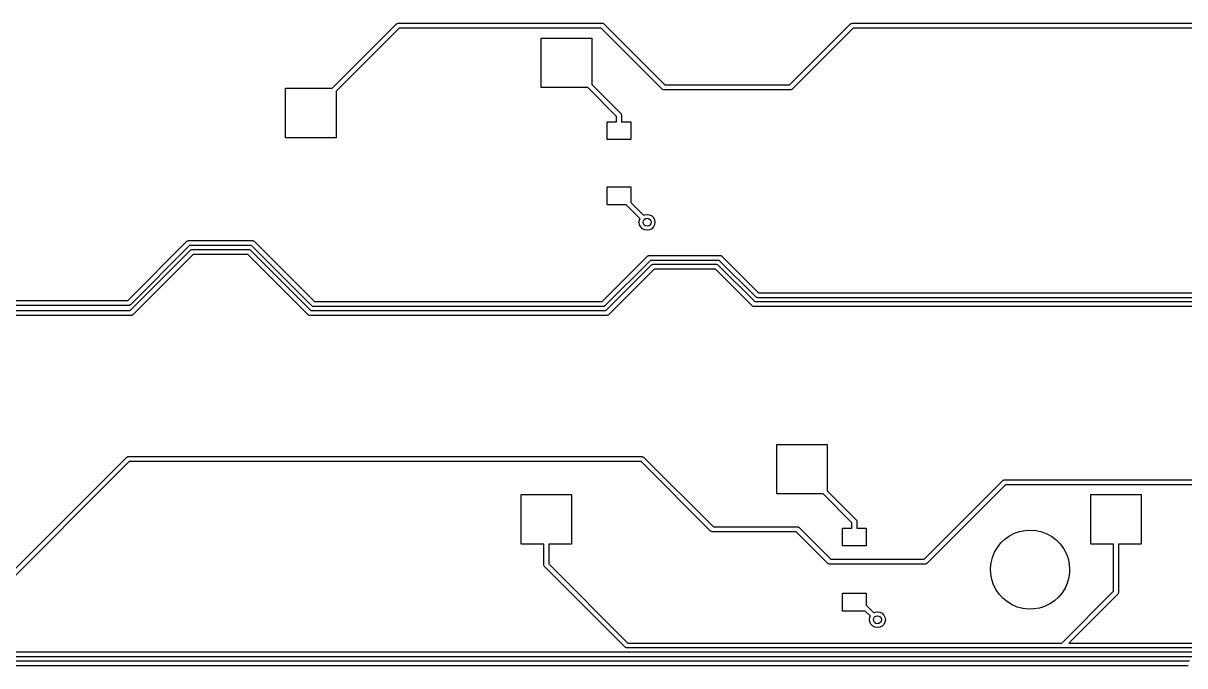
# Model space of a CAD drawing. Extents: x -27 to 355, y -108 to 35.
# Drawn here: x 228.4 to 287.1, y -106.1 to -73.6 of the extents above; entities that cross this region are included whole.
import ezdxf

# ---------------------------------------------------------------- set-up
doc = ezdxf.new("R2010")
doc.units = 0
doc.layers.add('BLACK', color=7, linetype='CONTINUOUS')

msp = doc.modelspace()

# ---------------------------------------------------------------- linework, layer by layer
at = {"layer": 'BLACK', "linetype": 'CONTINUOUS'}
for p, q in [((244.019, -76.8453), (247.272, -73.5924)), ((247.413, -73.8058), (244.221, -76.9971)), ((247.272, -73.5924), (247.29, -73.5791)), ((247.29, -73.5791), (247.293, -73.5756)), ((247.293, -73.5756), (247.296, -73.5748)), ((247.296, -73.5748), (247.301, -73.5709)), ((247.301, -73.5709), (247.331, -73.5644)), ((247.331, -73.5644), (247.361, -73.5558)), ((247.361, -73.5558), (257.681, -73.5558)), ((257.629, -73.8058), (247.413, -73.8058)), ((260.712, -76.8884), (257.629, -73.8058)), ((257.681, -73.5558), (257.703, -73.559)), ((257.703, -73.559), (257.707, -73.5586)), ((257.707, -73.5586), (257.71, -73.56)), ((257.71, -73.56), (257.716, -73.5609)), ((257.716, -73.5609), (257.742, -73.5776)), ((257.742, -73.5776), (257.769, -73.5924)), ((257.769, -73.5924), (260.852, -76.675)), ((267.148, -76.675), (270.231, -73.5924)), ((270.371, -73.8058), (267.288, -76.8884)), ((270.231, -73.5924), (270.249, -73.5791)), ((270.249, -73.5791), (270.252, -73.5756)), ((270.252, -73.5756), (270.254, -73.5748)), ((270.254, -73.5748), (270.26, -73.5709)), ((270.26, -73.5709), (270.29, -73.5644)), ((270.29, -73.5644), (270.319, -73.5558)), ((270.319, -73.5558), (341.371, -73.5558)), ((341.32, -73.8058), (270.371, -73.8058)), ((254.598, -76.8053), (254.598, -74.3053)), ((254.598, -74.3053), (257.148, -74.3053)), ((257.148, -74.3053), (257.148, -76.6535)), ((241.671, -79.3453), (241.671, -76.8453)), ((241.671, -76.8453), (244.019, -76.8453)), ((256.946, -76.8053), (254.598, -76.8053)), ((258.406, -78.2651), (256.946, -76.8053)), ((257.148, -76.6535), (258.62, -78.1249)), ((260.739, -76.9032), (260.712, -76.8884)), ((260.764, -76.9199), (260.739, -76.9032)), ((260.771, -76.9208), (260.764, -76.9199)), ((260.773, -76.9221), (260.771, -76.9208)), ((260.778, -76.9218), (260.773, -76.9221)), ((260.8, -76.925), (260.778, -76.9218)), ((267.2, -76.925), (260.8, -76.925)), ((260.852, -76.675), (267.148, -76.675)), ((267.23, -76.9163), (267.2, -76.925)), ((267.26, -76.9099), (267.23, -76.9163)), ((267.265, -76.906), (267.26, -76.9099)), ((267.268, -76.9052), (267.265, -76.906)), ((267.271, -76.9017), (267.268, -76.9052)), ((267.288, -76.8884), (267.271, -76.9017)), ((244.221, -76.9971), (244.221, -79.3453)), ((258.62, -78.1249), (258.633, -78.1427)), ((257.931, -79.4353), (257.931, -78.5353)), ((257.931, -78.5353), (258.406, -78.5353)), ((258.406, -78.5353), (258.406, -78.2651)), ((258.633, -78.1427), (258.636, -78.1458)), ((258.636, -78.1458), (258.637, -78.1485)), ((258.637, -78.1485), (258.641, -78.1537)), ((258.641, -78.1537), (258.648, -78.1838)), ((258.648, -78.1838), (258.656, -78.2133)), ((258.656, -78.2133), (258.656, -78.5353)), ((258.656, -78.5353), (259.131, -78.5353)), ((259.131, -78.5353), (259.131, -79.4353)), ((244.221, -79.3453), (241.671, -79.3453)), ((259.131, -79.4353), (257.931, -79.4353)), ((257.931, -82.7353), (257.931, -81.8353)), ((257.931, -81.8353), (259.131, -81.8353)), ((259.131, -81.8353), (259.131, -82.6273)), ((258.886, -82.7353), (257.931, -82.7353)), ((259.597, -83.4462), (258.886, -82.7353)), ((259.131, -82.6273), (259.773, -83.2694)), ((259.773, -83.2694), (259.826, -83.2424)), ((259.826, -83.2424), (259.95, -83.2228)), ((259.95, -83.2228), (260.074, -83.2424)), ((260.074, -83.2424), (260.185, -83.2992)), ((260.185, -83.2992), (260.274, -83.3877)), ((260.274, -83.3877), (260.33, -83.4992)), ((259.55, -83.6228), (259.57, -83.4992)), ((259.57, -83.7464), (259.55, -83.6228)), ((259.57, -83.4992), (259.597, -83.4462)), ((259.626, -83.8579), (259.57, -83.7464)), ((259.715, -83.9464), (259.626, -83.8579)), ((259.826, -84.0032), (259.715, -83.9464)), ((260.185, -83.9464), (260.074, -84.0032)), ((260.274, -83.8579), (260.185, -83.9464)), ((260.33, -83.7464), (260.274, -83.8579)), ((260.33, -83.4992), (260.35, -83.6228)), ((260.35, -83.6228), (260.33, -83.7464)), ((233.684, -87.5762), (236.675, -84.5849)), ((236.675, -84.5849), (236.693, -84.5716)), ((236.693, -84.5716), (236.696, -84.5681)), ((236.696, -84.5681), (236.699, -84.5673)), ((236.699, -84.5673), (236.704, -84.5634)), ((236.704, -84.5634), (236.734, -84.5569)), ((236.734, -84.5569), (236.764, -84.5483)), ((236.764, -84.5483), (239.998, -84.5483)), ((239.998, -84.5483), (240.02, -84.5515)), ((240.02, -84.5515), (240.025, -84.5511)), ((240.025, -84.5511), (240.027, -84.5525)), ((240.027, -84.5525), (240.034, -84.5534)), ((240.034, -84.5534), (240.06, -84.5701)), ((240.06, -84.5701), (240.087, -84.5849)), ((240.087, -84.5849), (243.138, -87.6363)), ((259.95, -84.0228), (259.826, -84.0032)), ((260.074, -84.0032), (259.95, -84.0228)), ((233.81, -88.0858), (236.862, -85.0344)), ((236.816, -84.7983), (233.824, -87.7896)), ((239.946, -84.7983), (236.816, -84.7983)), ((236.862, -85.0344), (236.879, -85.0211)), ((236.879, -85.0211), (236.882, -85.0176)), ((236.882, -85.0176), (236.885, -85.0168)), ((236.885, -85.0168), (236.89, -85.0129)), ((236.89, -85.0129), (236.92, -85.0065)), ((236.92, -85.0065), (236.95, -84.9978)), ((236.95, -84.9978), (239.812, -84.9978)), ((239.812, -84.9978), (239.834, -85.001)), ((239.834, -85.001), (239.839, -85.0007)), ((239.839, -85.0007), (239.841, -85.002)), ((239.841, -85.002), (239.848, -85.0029)), ((239.848, -85.0029), (239.873, -85.0196)), ((239.873, -85.0196), (239.9, -85.0344)), ((239.9, -85.0344), (242.952, -88.0858)), ((242.998, -87.8496), (239.946, -84.7983)), ((237.002, -85.2478), (233.95, -88.2992)), ((239.76, -85.2478), (237.002, -85.2478)), ((242.812, -88.2992), (239.76, -85.2478)), ((257.674, -87.6363), (259.975, -85.3349)), ((260.116, -85.5483), (257.814, -87.8496)), ((259.975, -85.3349), (259.993, -85.3216)), ((259.993, -85.3216), (259.996, -85.3181)), ((259.996, -85.3181), (259.999, -85.3173)), ((259.999, -85.3173), (260.004, -85.3134)), ((260.004, -85.3134), (260.034, -85.3069)), ((260.034, -85.3069), (260.064, -85.2983)), ((260.064, -85.2983), (263.648, -85.2983)), ((263.596, -85.5483), (260.116, -85.5483)), ((260.19, -85.7629), (260.22, -85.7565)), ((260.22, -85.7565), (260.25, -85.7478)), ((260.25, -85.7478), (263.462, -85.7478)), ((263.462, -85.7478), (263.484, -85.751)), ((263.484, -85.751), (263.489, -85.7507)), ((263.489, -85.7507), (263.491, -85.752)), ((263.491, -85.752), (263.498, -85.7529)), ((263.498, -85.7529), (263.523, -85.7696)), ((265.448, -87.4001), (263.596, -85.5483)), ((263.648, -85.2983), (263.67, -85.3015)), ((263.67, -85.3015), (263.675, -85.3011)), ((263.675, -85.3011), (263.677, -85.3025)), ((263.677, -85.3025), (263.684, -85.3034)), ((263.684, -85.3034), (263.71, -85.3201)), ((263.71, -85.3201), (263.737, -85.3349)), ((263.737, -85.3349), (265.588, -87.1867)), ((257.86, -88.0858), (260.162, -85.7844)), ((260.302, -85.9978), (258, -88.2992)), ((260.162, -85.7844), (260.179, -85.7711)), ((260.179, -85.7711), (260.182, -85.7676)), ((260.182, -85.7676), (260.185, -85.7668)), ((260.185, -85.7668), (260.19, -85.7629)), ((263.41, -85.9978), (260.302, -85.9978)), ((265.262, -87.8496), (263.41, -85.9978)), ((263.523, -85.7696), (263.55, -85.7844)), ((263.55, -85.7844), (265.402, -87.6363)), ((265.475, -87.4149), (265.448, -87.4001)), ((265.501, -87.4316), (265.475, -87.4149)), ((265.508, -87.4325), (265.501, -87.4316)), ((265.51, -87.4339), (265.508, -87.4325)), ((265.515, -87.4335), (265.51, -87.4339)), ((265.537, -87.4367), (265.515, -87.4335)), ((343.675, -87.4367), (265.537, -87.4367)), ((265.588, -87.1867), (343.624, -87.1867)), ((193.752, -88.0858), (233.81, -88.0858)), ((233.736, -87.8262), (214.531, -87.8262)), ((214.583, -87.5762), (233.684, -87.5762)), ((233.765, -87.8176), (233.736, -87.8262)), ((233.795, -87.8111), (233.765, -87.8176)), ((233.801, -87.8072), (233.795, -87.8111)), ((233.803, -87.8064), (233.801, -87.8072)), ((233.806, -87.8029), (233.803, -87.8064)), ((233.824, -87.7896), (233.806, -87.8029)), ((242.952, -88.0858), (257.86, -88.0858)), ((243.025, -87.8644), (242.998, -87.8496)), ((243.051, -87.8811), (243.025, -87.8644)), ((243.057, -87.882), (243.051, -87.8811)), ((243.06, -87.8834), (243.057, -87.882)), ((243.064, -87.8831), (243.06, -87.8834)), ((243.086, -87.8863), (243.064, -87.8831)), ((257.726, -87.8863), (243.086, -87.8863)), ((243.138, -87.6363), (257.674, -87.6363)), ((257.755, -87.8776), (257.726, -87.8863)), ((257.785, -87.8711), (257.755, -87.8776)), ((257.791, -87.8672), (257.785, -87.8711)), ((257.793, -87.8664), (257.791, -87.8672)), ((257.796, -87.863), (257.793, -87.8664)), ((257.814, -87.8496), (257.796, -87.863)), ((265.289, -87.8644), (265.262, -87.8496)), ((265.315, -87.8811), (265.289, -87.8644)), ((265.321, -87.882), (265.315, -87.8811)), ((265.324, -87.8834), (265.321, -87.882)), ((265.328, -87.8831), (265.324, -87.8834)), ((265.35, -87.8863), (265.328, -87.8831)), ((343.862, -87.8863), (265.35, -87.8863)), ((265.402, -87.6363), (343.81, -87.6363)), ((233.862, -88.3358), (193.7, -88.3358)), ((233.892, -88.3271), (233.862, -88.3358)), ((233.922, -88.3206), (233.892, -88.3271)), ((233.927, -88.3168), (233.922, -88.3206)), ((233.93, -88.316), (233.927, -88.3168)), ((233.933, -88.3125), (233.93, -88.316)), ((233.95, -88.2992), (233.933, -88.3125)), ((242.839, -88.3139), (242.812, -88.2992)), ((242.864, -88.3306), (242.839, -88.3139)), ((242.871, -88.3316), (242.864, -88.3306)), ((242.873, -88.3329), (242.871, -88.3316)), ((242.878, -88.3326), (242.873, -88.3329)), ((242.9, -88.3358), (242.878, -88.3326)), ((257.912, -88.3358), (242.9, -88.3358)), ((257.942, -88.3271), (257.912, -88.3358)), ((257.972, -88.3206), (257.942, -88.3271)), ((257.977, -88.3168), (257.972, -88.3206)), ((257.98, -88.316), (257.977, -88.3168)), ((257.983, -88.3125), (257.98, -88.316)), ((258, -88.2992), (257.983, -88.3125)), ((266.505, -97.3553), (266.505, -94.8553)), ((266.505, -94.8553), (269.054, -94.8553)), ((269.054, -94.8553), (269.054, -97.2035)), ((224.235, -104.903), (233.626, -95.5116)), ((233.766, -95.725), (224.376, -105.116)), ((233.626, -95.5116), (233.644, -95.4983)), ((233.644, -95.4983), (233.647, -95.4948)), ((233.647, -95.4948), (233.65, -95.494)), ((233.65, -95.494), (233.655, -95.4901)), ((233.655, -95.4901), (233.685, -95.4837)), ((233.685, -95.4837), (233.715, -95.475)), ((233.715, -95.475), (259.702, -95.475)), ((259.65, -95.725), (233.766, -95.725)), ((263.162, -99.2376), (259.65, -95.725)), ((259.702, -95.475), (259.724, -95.4782)), ((259.724, -95.4782), (259.728, -95.4779)), ((259.728, -95.4779), (259.731, -95.4792)), ((259.731, -95.4792), (259.737, -95.4801)), ((259.737, -95.4801), (259.763, -95.4968)), ((259.763, -95.4968), (259.79, -95.5116)), ((259.79, -95.5116), (263.303, -99.0242)), ((273.961, -100.662), (277.941, -96.6824)), ((278.081, -96.8958), (274.101, -100.875)), ((277.941, -96.6824), (277.959, -96.6691)), ((277.959, -96.6691), (277.962, -96.6656)), ((277.962, -96.6656), (277.964, -96.6648)), ((277.964, -96.6648), (277.97, -96.6609)), ((277.97, -96.6609), (278, -96.6544)), ((278, -96.6544), (278.029, -96.6458)), ((278.029, -96.6458), (287.716, -96.6458)), ((287.665, -96.8958), (278.081, -96.8958)), ((253.577, -99.8953), (253.577, -97.3953)), ((253.577, -97.3953), (256.127, -97.3953)), ((256.127, -97.3953), (256.127, -99.8953)), ((268.853, -97.3553), (266.505, -97.3553)), ((270.312, -98.8151), (268.853, -97.3553)), ((269.054, -97.2035), (270.526, -98.6749)), ((282.39, -99.8953), (282.39, -97.3953)), ((282.39, -97.3953), (284.94, -97.3953)), ((284.94, -97.3953), (284.94, -99.8953)), ((270.526, -98.6749), (270.539, -98.6927)), ((263.189, -99.2523), (263.162, -99.2376)), ((263.215, -99.269), (263.189, -99.2523)), ((263.222, -99.27), (263.215, -99.269)), ((263.224, -99.2713), (263.222, -99.27)), ((263.229, -99.271), (263.224, -99.2713)), ((263.251, -99.2742), (263.229, -99.271)), ((263.303, -99.0242), (267.549, -99.0242)), ((267.549, -99.0242), (267.571, -99.0274)), ((267.571, -99.0274), (267.576, -99.027)), ((267.576, -99.027), (267.578, -99.0284)), ((267.578, -99.0284), (267.585, -99.0293)), ((267.585, -99.0293), (267.611, -99.046)), ((267.611, -99.046), (267.638, -99.0608)), ((267.638, -99.0608), (269.239, -100.662)), ((269.837, -99.9853), (269.837, -99.0853)), ((269.837, -99.0853), (270.312, -99.0853)), ((270.312, -99.0853), (270.312, -98.8151)), ((270.539, -98.6927), (270.543, -98.6958)), ((270.543, -98.6958), (270.543, -98.6985)), ((270.543, -98.6985), (270.547, -98.7037)), ((270.547, -98.7037), (270.554, -98.7338)), ((270.554, -98.7338), (270.562, -98.7633)), ((270.562, -98.7633), (270.562, -99.0853)), ((270.562, -99.0853), (271.037, -99.0853)), ((271.037, -99.0853), (271.037, -99.9853)), ((278.526, -99.353), (278.792, -99.2594)), ((278.792, -99.2594), (279.07, -99.2043)), ((279.07, -99.2043), (279.352, -99.1887)), ((279.352, -99.1887), (279.633, -99.2131)), ((279.633, -99.2131), (279.908, -99.2769)), ((267.497, -99.2742), (263.251, -99.2742)), ((269.099, -100.875), (267.497, -99.2742)), ((277.666, -100.064), (277.841, -99.8425)), ((277.841, -99.8425), (278.045, -99.6475)), ((278.045, -99.6475), (278.275, -99.4832)), ((278.275, -99.4832), (278.526, -99.353)), ((279.908, -99.2769), (280.172, -99.3788)), ((280.172, -99.3788), (280.418, -99.5169)), ((280.418, -99.5169), (280.643, -99.6883)), ((280.643, -99.6883), (280.841, -99.8896)), ((254.727, -99.8953), (253.577, -99.8953)), ((254.727, -100.947), (254.727, -99.8953)), ((256.127, -99.8953), (254.977, -99.8953)), ((254.977, -99.8953), (254.977, -100.896)), ((271.037, -99.9853), (269.837, -99.9853)), ((277.418, -100.57), (277.524, -100.309)), ((277.524, -100.309), (277.666, -100.064)), ((280.841, -99.8896), (281.009, -100.117)), ((281.009, -100.117), (281.143, -100.365)), ((281.143, -100.365), (281.241, -100.631)), ((283.54, -99.8953), (282.39, -99.8953)), ((283.54, -102.283), (283.54, -99.8953)), ((284.94, -99.8953), (283.79, -99.8953)), ((283.79, -99.8953), (283.79, -102.335)), ((254.736, -100.977), (254.727, -100.947)), ((254.743, -101.007), (254.736, -100.977)), ((254.747, -101.012), (254.743, -101.007)), ((254.747, -101.015), (254.747, -101.012)), ((254.751, -101.018), (254.747, -101.015)), ((254.764, -101.036), (254.751, -101.018)), ((254.977, -100.896), (258.984, -104.903)), ((269.126, -100.89), (269.099, -100.875)), ((269.151, -100.907), (269.126, -100.89)), ((269.158, -100.908), (269.151, -100.907)), ((269.16, -100.909), (269.158, -100.908)), ((269.165, -100.909), (269.16, -100.909)), ((269.187, -100.912), (269.165, -100.909)), ((274.013, -100.912), (269.187, -100.912)), ((269.239, -100.662), (273.961, -100.662)), ((274.043, -100.903), (274.013, -100.912)), ((274.073, -100.897), (274.043, -100.903)), ((274.078, -100.893), (274.073, -100.897)), ((274.081, -100.892), (274.078, -100.893)), ((274.084, -100.889), (274.081, -100.892)), ((274.101, -100.875), (274.084, -100.889)), ((277.321, -101.126), (277.35, -100.845)), ((277.35, -100.845), (277.418, -100.57)), ((281.241, -100.631), (281.3, -100.907)), ((281.3, -100.907), (281.32, -101.188)), ((258.844, -105.116), (254.764, -101.036)), ((277.332, -101.408), (277.321, -101.126)), ((277.383, -101.686), (277.332, -101.408)), ((281.279, -101.594), (281.202, -101.866)), ((281.316, -101.314), (281.279, -101.594)), ((281.32, -101.188), (281.316, -101.314)), ((277.472, -101.954), (277.383, -101.686)), ((277.599, -102.207), (277.472, -101.954)), ((277.759, -102.439), (277.599, -102.207)), ((281.088, -102.124), (280.938, -102.364)), ((281.202, -101.866), (281.088, -102.124)), ((269.837, -103.285), (269.837, -102.385)), ((269.837, -102.385), (271.037, -102.385)), ((271.037, -102.385), (271.037, -102.984)), ((277.951, -102.646), (277.759, -102.439)), ((278.17, -102.825), (277.951, -102.646)), ((280.546, -102.769), (280.311, -102.926)), ((280.756, -102.58), (280.546, -102.769)), ((280.938, -102.364), (280.756, -102.58)), ((280.921, -104.903), (283.54, -102.283)), ((283.753, -102.423), (281.274, -104.903)), ((283.768, -102.396), (283.753, -102.423)), ((283.785, -102.371), (283.768, -102.396)), ((283.786, -102.364), (283.785, -102.371)), ((283.787, -102.362), (283.786, -102.364)), ((283.79, -102.335), (283.787, -102.357)), ((283.787, -102.357), (283.787, -102.362)), ((270.986, -103.285), (269.837, -103.285)), ((271.247, -103.546), (270.986, -103.285)), ((271.037, -102.984), (271.423, -103.369)), ((271.423, -103.369), (271.476, -103.342)), ((271.476, -103.342), (271.6, -103.323)), ((271.6, -103.323), (271.724, -103.342)), ((271.724, -103.342), (271.835, -103.399)), ((278.412, -102.971), (278.17, -102.825)), ((278.672, -103.081), (278.412, -102.971)), ((278.945, -103.153), (278.672, -103.081)), ((279.226, -103.186), (278.945, -103.153)), ((279.508, -103.18), (279.226, -103.186)), ((279.787, -103.133), (279.508, -103.18)), ((280.056, -103.048), (279.787, -103.133)), ((280.311, -102.926), (280.056, -103.048)), ((271.2, -103.723), (271.22, -103.599)), ((271.22, -103.846), (271.2, -103.723)), ((271.22, -103.599), (271.247, -103.546)), ((271.276, -103.958), (271.22, -103.846)), ((271.365, -104.046), (271.276, -103.958)), ((271.835, -103.399), (271.924, -103.488)), ((271.924, -103.958), (271.835, -104.046)), ((271.924, -103.488), (271.98, -103.599)), ((271.98, -103.846), (271.924, -103.958)), ((271.98, -103.599), (272, -103.723)), ((272, -103.723), (271.98, -103.846)), ((271.476, -104.103), (271.365, -104.046)), ((271.6, -104.123), (271.476, -104.103)), ((271.724, -104.103), (271.6, -104.123)), ((271.835, -104.046), (271.724, -104.103)), ((258.871, -105.131), (258.844, -105.116)), ((258.897, -105.147), (258.871, -105.131)), ((258.904, -105.148), (258.897, -105.147)), ((258.984, -104.903), (280.921, -104.903)), ((281.274, -104.903), (287.745, -104.903)), ((196.876, -105.352), (287.559, -105.352)), ((287.507, -105.602), (196.928, -105.602)), ((258.906, -105.15), (258.904, -105.148)), ((258.911, -105.149), (258.906, -105.15)), ((258.933, -105.153), (258.911, -105.149)), ((287.693, -105.153), (258.933, -105.153)), ((197.273, -105.802), (287.373, -105.802)), ((287.321, -106.052), (197.325, -106.052))]:
    msp.add_line(p, q, dxfattribs=at)
at = {"layer": 'BLACK'}
for centre in [(259.95, -83.6228), (271.6, -103.723)]:
    msp.add_circle(centre, 0.2, dxfattribs=at)

doc.saveas('drawing.dxf')
